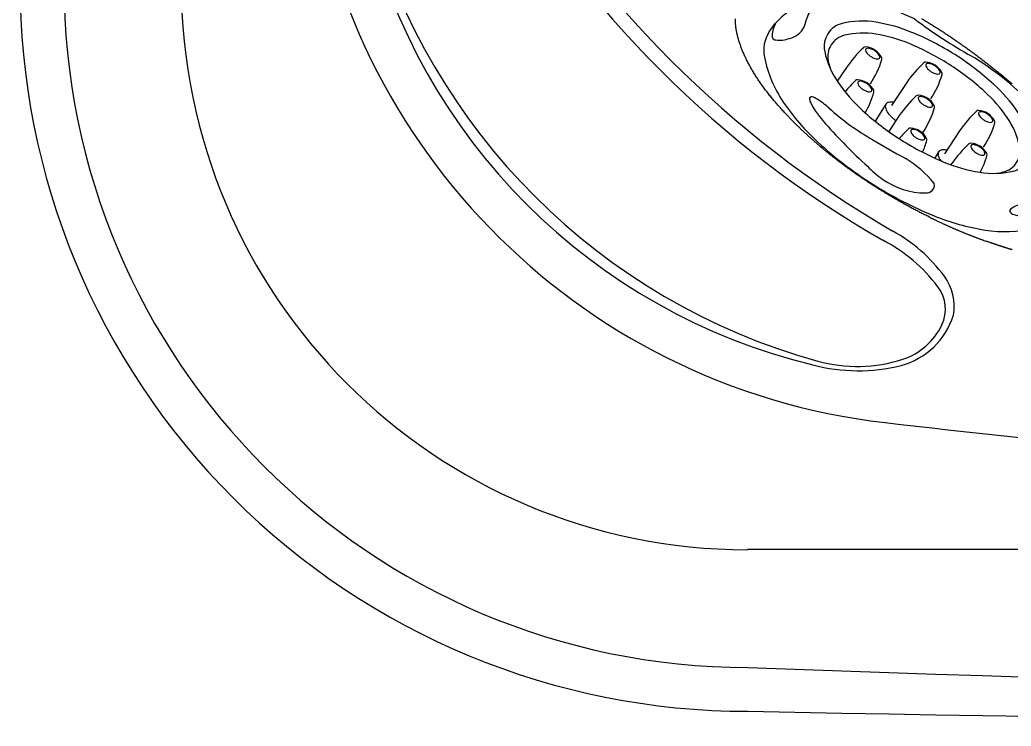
# Model space of a CAD drawing. Extents: x 649 to 723, y 631 to 778.
# Drawn here: x 649.01 to 665.44, y 647.21 to 658.91 of the extents above; entities that cross this region are included whole.
import ezdxf

# ---------------------------------------------------------------- set-up
doc = ezdxf.new("R2010")
doc.units = 0
doc.header["$MEASUREMENT"] = 0
doc.layers.add('1', color=4, linetype='Continuous')
doc.layers.add('204', color=7, linetype='Continuous')

# ---------------------------------------------------------------- blocks, each defined once
blk = doc.blocks.new('GATLING')
at = {"layer": '1', "color": 2}
for p, q in [((1.211, 2.8), (1.382, 2.789)), ((1.211, -2.8), (1.322, -2.794))]:
    blk.add_line(p, q, dxfattribs=at)
at = {"layer": '1', "color": 3}
for p, q in [((1.401, 1.403), (1.124, 1.408)), ((1.235, 0.525), (0.901, 0.523)), ((1.723, 0.425), (1.268, 0.433)), ((1.193, 0.238), (0.877, 0.243)), ((1.034, -0.636), (0.914, -0.635)), ((1.515, -0.74), (1.06, -0.733)), ((0.986, -0.922), (0.964, -0.922))]:
    blk.add_line(p, q, dxfattribs=at)
at = {"layer": '1', "color": 2}
blk.add_lwpolyline([(1.211, 2.8, 0.193348), (0.814, 2.641, 0.100017), (0.355, 1.98, 0.057784), (0.101, 1.139, 0.044332), (0, 0, 0.044332), (0.101, -1.139, 0.057784), (0.355, -1.98, 0.100017), (0.814, -2.641, 0.193348), (1.211, -2.8, 0.193348)], format="xyb", dxfattribs=at)
blk.add_lwpolyline([(2.54, -0.002, 0.043581), (2.47, 0.797, 0.056954), (2.295, 1.387, 0.099412), (1.977, 1.851, 0.195606), (1.705, 1.962, 0.195606), (1.433, 1.851, 0.099412), (1.115, 1.387, 0.056954), (0.94, 0.797, 0.043581), (0.871, -0.002, 0.043581), (0.94, -0.801, 0.056954), (1.115, -1.391, 0.099412), (1.433, -1.855, 0.195606), (1.705, -1.966, 0.195606), (1.977, -1.855, 0.099412), (2.295, -1.391, 0.056954), (2.47, -0.801, 0.043581)], format="xyb", close=True, dxfattribs=at)
at = {"layer": '1', "color": 3}
for points in [[(2.352, -0.002, 0.043581), (2.288, 0.738, 0.056954), (2.126, 1.284, 0.099412), (1.832, 1.714, 0.195606), (1.579, 1.817, 0.195606), (1.327, 1.714, 0.022381), (1.246, 1.628, 0.056954)], [(1.235, 0.525, 0.196601), (1.189, 0.506, 0.099139), (1.135, 0.427, 0.056591), (1.105, 0.326, 0.027173), (1.095, 0.24, 0.043254)], [(1.334, 0.432, 0.093296), (1.282, 0.506, 0.196601), (1.235, 0.525, 0.196601)], [(1.246, -1.632, 0.022381), (1.327, -1.718, 0.195606), (1.579, -1.821, 0.195606), (1.832, -1.718, 0.099412), (2.126, -1.288, 0.056954), (2.288, -0.742, 0.043581), (2.352, -0.002, 0.043581)], [(1.129, -0.734, 0.069632), (1.108, -0.686, 0.107057), (1.071, -0.647, 0.149849), (1.034, -0.636, 0.149849), (0.998, -0.647, 0.107057), (0.961, -0.686, 0.075377), (0.939, -0.738, 0.023026), (0.934, -0.763, 0.062151)]]:
    blk.add_lwpolyline(points, format="xyb", dxfattribs=at)
for points in [[(1.824, 1.023, 0.196744), (1.843, 1.03, 0.0991), (1.865, 1.062, 0.056539), (1.877, 1.103, 0.043208), (1.883, 1.158, 0.043208), (1.878, 1.213, 0.056539), (1.867, 1.254, 0.0991), (1.846, 1.286, 0.196744), (1.827, 1.294, 0.196744), (1.809, 1.286, 0.0991), (1.786, 1.255, 0.056539), (1.774, 1.214, 0.043208), (1.768, 1.159, 0.043208), (1.773, 1.104, 0.056539), (1.784, 1.063, 0.0991), (1.805, 1.031, 0.196744)], [(1.294, 0.841, 0.196744), (1.313, 0.849, 0.0991), (1.335, 0.881, 0.056539), (1.347, 0.921, 0.043208), (1.353, 0.976, 0.043208), (1.349, 1.031, 0.056539), (1.337, 1.072, 0.0991), (1.316, 1.104, 0.196744), (1.297, 1.112, 0.196744), (1.279, 1.105, 0.0991), (1.257, 1.073, 0.056539), (1.244, 1.033, 0.043208), (1.239, 0.978, 0.043208), (1.243, 0.922, 0.056539), (1.254, 0.882, 0.0991), (1.276, 0.849, 0.196744)], [(2.146, 0.045, 0.196744), (2.164, 0.052, 0.0991), (2.187, 0.084, 0.056539), (2.199, 0.125, 0.043208), (2.205, 0.18, 0.043208), (2.2, 0.235, 0.056539), (2.189, 0.276, 0.0991), (2.168, 0.308, 0.196744), (2.149, 0.316, 0.196744), (2.13, 0.308, 0.0991), (2.108, 0.277, 0.056539), (2.096, 0.236, 0.043208), (2.09, 0.181, 0.043208), (2.095, 0.126, 0.056539), (2.106, 0.085, 0.0991), (2.127, 0.053, 0.196744)], [(1.616, -0.143, 0.196744), (1.635, -0.135, 0.0991), (1.657, -0.103, 0.056539), (1.669, -0.063, 0.043208), (1.675, -0.008, 0.043208), (1.671, 0.047, 0.056539), (1.659, 0.088, 0.0991), (1.638, 0.121, 0.196744), (1.619, 0.128, 0.196744), (1.601, 0.121, 0.0991), (1.579, 0.089, 0.056539), (1.566, 0.049, 0.043208), (1.561, -0.006, 0.043208), (1.565, -0.062, 0.056539), (1.576, -0.102, 0.0991), (1.598, -0.135, 0.196744)], [(1.089, -0.327, 0.196744), (1.108, -0.32, 0.0991), (1.13, -0.288, 0.056539), (1.142, -0.247, 0.043208), (1.148, -0.192, 0.043208), (1.144, -0.137, 0.056539), (1.132, -0.096, 0.0991), (1.111, -0.064, 0.196744), (1.093, -0.056, 0.196744), (1.074, -0.063, 0.0991), (1.052, -0.095, 0.056539), (1.039, -0.136, 0.043208), (1.034, -0.191, 0.043208), (1.038, -0.246, 0.056539), (1.049, -0.287, 0.0991), (1.071, -0.319, 0.196744)], [(1.938, -1.12, 0.196744), (1.957, -1.113, 0.0991), (1.979, -1.081, 0.056539), (1.991, -1.041, 0.043208), (1.997, -0.986, 0.043208), (1.993, -0.931, 0.056539), (1.981, -0.89, 0.0991), (1.96, -0.857, 0.196744), (1.941, -0.85, 0.196744), (1.923, -0.857, 0.0991), (1.901, -0.889, 0.056539), (1.888, -0.929, 0.043208), (1.883, -0.984, 0.043208), (1.887, -1.04, 0.056539), (1.898, -1.08, 0.0991), (1.92, -1.113, 0.196744)], [(1.41, -1.303, 0.196744), (1.428, -1.295, 0.0991), (1.451, -1.264, 0.056539), (1.463, -1.223, 0.043208), (1.468, -1.168, 0.043208), (1.464, -1.113, 0.056539), (1.453, -1.072, 0.0991), (1.432, -1.04, 0.196744), (1.413, -1.032, 0.196744), (1.394, -1.039, 0.0991), (1.372, -1.071, 0.056539), (1.36, -1.112, 0.043208), (1.354, -1.167, 0.043208), (1.358, -1.222, 0.056539), (1.37, -1.263, 0.0991), (1.391, -1.295, 0.196744)]]:
    blk.add_lwpolyline(points, format="xyb", close=True, dxfattribs=at)
for centre, radius, start, end in [((1.225, 2.66), 0.077, 120.8909, 197.2751), ((1.536, 2.797), 0.413, 202.7326, 235.2979), ((1.418, 2.303), 0.483, 92.1, 118.7393), ((1.558, 2.728), 0.376, 226.2502, 274.1869), ((2.076, 0.773), 1.655, 98.4951, 107.2413), ((1.852, 1.953), 0.457, 40.5562, 92.6384), ((0.651, 1.614), 0.0347, 15.6536, 133.3005), ((2.023, 0.77), 1.653, 150.3077, 165.1029), ((0.78, 1.478), 0.222, 133.3005, 150.1209), ((-0.724, 1.513), 1.419, 350.9444, 0.7444), ((0.408, 1.546), 0.288, 357.2297, 15.6536), ((1.299, -0.711), 2.117, 75.5631, 87.2483), ((1.816, 1.295), 0.0452, 28.2314, 75.5631), ((1.567, 1.162), 0.328, 330.724, 28.2314), ((10.038, -1.537), 9.993, 164.136, 169.7962), ((4.722, 0.588), 4.105, 170.1534, 182.7294), ((0.769, -0.893), 2.117, 75.5631, 82.494), ((1.286, 1.114), 0.0452, 28.2314, 75.5631), ((1.037, 0.98), 0.328, 330.724, 28.2314), ((1.813, 1.024), 0.0452, 286.5186, 330.724), ((1.424, 2.335), 1.413, 268.376, 286.5186), ((0.894, 2.153), 1.413, 271.4732, 286.5186), ((1.283, 0.842), 0.0452, 286.5186, 330.724), ((21.76, 1.052), 21.149, 181.7867, 183.4512), ((1.621, -1.689), 2.117, 75.5631, 87.2483), ((2.138, 0.317), 0.0452, 28.2314, 75.5631), ((1.889, 0.184), 0.328, 330.724, 28.2314), ((2.098, -0.197), 1.943, 167.2138, 177.1293), ((1.091, -1.877), 2.117, 75.5631, 87.2483), ((1.608, 0.13), 0.0452, 28.2314, 75.5631), ((0.564, -2.061), 2.117, 75.5631, 81.6792), ((1.359, -0.004), 0.328, 330.724, 28.2314), ((1.746, 1.357), 1.413, 268.376, 286.5186), ((2.135, 0.046), 0.0452, 286.5186, 330.724), ((1.376, -0.164), 1.22, 176.9815, 212.3393), ((1.081, -0.055), 0.0452, 28.2314, 75.5631), ((0.832, -0.188), 0.328, 330.724, 28.2314), ((1.605, -0.142), 0.0452, 286.5186, 330.724), ((-1.3, -0.251), 1.95, 341.9435, 0.8708), ((1.216, 1.169), 1.413, 268.376, 286.5186), ((0.69, 0.985), 1.413, 278.1135, 286.5186), ((1.078, -0.326), 0.0452, 286.5186, 330.724), ((0.464, -0.758), 0.132, 206.328, 312.8004), ((1.413, -2.855), 2.117, 75.5631, 87.2483), ((1.93, -0.848), 0.0452, 28.2314, 75.5631), ((0.885, -3.037), 2.117, 75.5631, 87.2483), ((1.681, -0.982), 0.328, 330.724, 28.2314), ((1.401, -1.03), 0.0452, 28.2314, 75.5631), ((1.153, -1.164), 0.328, 330.724, 28.2314), ((1.927, -1.12), 0.0452, 286.5186, 330.724), ((1.538, 0.191), 1.413, 268.376, 286.5186), ((1.01, 0.009), 1.413, 274.4064, 286.5186), ((1.399, -1.302), 0.0452, 286.5186, 330.724), ((0.91, -2.208), 0.09, 148.2013, 201.1912), ((1.579, -2.06), 0.775, 193.4651, 246.5018), ((0.858, -2.176), 0.0292, 65.8579, 148.2013), ((0.506, -2.961), 0.89, 47.2493, 65.8579), ((1.414, -1.969), 0.455, 228.0526, 274.8017), ((-1.889, 14.648), 17.395, 281.0756, 281.9807), ((1.724, -2.678), 0.31, 42.7339, 90.5261), ((1.873, -2.509), 0.0893, 340.7772, 27.6848), ((1.335, -2.659), 0.128, 239.8654, 281.1187)]:
    blk.add_arc(centre, radius, start, end, dxfattribs=at)
at = {"layer": '1', "color": 2}
for centre, radius, start, end in [((1.065, 1.149), 1.67, 65.4841, 79.0713), ((0.899, 1.241), 1.667, 32.6817, 58.9726), ((-1.246, 0.387), 3.958, 7.1716, 26.3033), ((11.006, 0.221), 8.351, 175.468, 183.2308), ((-2.39, -0.341), 5.058, 349.0363, 1.0403), ((-0.2, -0.708), 2.839, 324.0226, 347.8878), ((1.458, -1.963), 0.762, 296.9368, 327.2279), ((0.74, -0.102), 2.753, 282.2017, 292.7059)]:
    blk.add_arc(centre, radius, start, end, dxfattribs=at)
blk = doc.blocks.new('2010PRODIGY')
at = {"layer": '1', "color": 3}
blk.add_line((29.873, 2.676), (12.055, 2.676), dxfattribs=at)
at = {"layer": '1'}
for centre, radius, start, end in [((15.581, 15.582), 10.874, 185.053, 263.4126), ((12.06, 12.06), 12.06, 179.9903, 270.0049), ((36.982, 200.793), 197.318, 263.40893, 265.83911), ((36.967, 1253.81), 1254.057, 268.861989, 271.138011)]:
    blk.add_arc(centre, radius, start, end, dxfattribs=at)
at = {"layer": '1', "color": 3}
for centre, radius, start, end in [((23.491, 23.495), 17.978, 210.1939, 239.8205), ((22.965, 22.972), 17.474, 209.7648, 240.2667), ((16.066, 16.074), 10.665, 195.631, 254.5179), ((15.494, 15.501), 10.045, 193.6195, 256.438), ((12.074, 12.072), 11.346, 180.0604, 269.9239), ((12.055, 12.056), 9.381, 180.0048, 269.9952), ((13.177, 5.616), 2.663, 36.5567, 61.3667), ((13.074, 5.427), 2.669, 36.8456, 62.6915), ((14.652, 6.707), 0.828, 349.4913, 36.7254), ((14.717, 6.658), 0.616, 334.913, 36.8855), ((14.283, 6.924), 1.239, 284.738, 342.7317), ((14.279, 6.877), 1.106, 288.3501, 334.2729), ((13.868, 8.225), 2.515, 255.0446, 287.5458), ((13.888, 8.56), 2.922, 255.1239, 284.0637), ((36.967, 654.345), 654.093, 267.817661, 272.182408)]:
    blk.add_arc(centre, radius, start, end, dxfattribs=at)
at = {"layer": '204', "color": 3, "linetype": 'Continuous'}
for points in [[(12.7, 9.881), (12.67, 9.912, -0.001979), (12.642, 9.943, -0.002002), (12.613, 9.974, -0.002031), (12.585, 10.005, -0.002068), (12.558, 10.036, -0.002105), (12.53, 10.068, -0.002141), (12.504, 10.099, -0.002181), (12.478, 10.13, -0.002227), (12.452, 10.161, -0.002266), (12.427, 10.192, -0.002292), (12.402, 10.223, -0.002323), (12.378, 10.255, -0.002354), (12.354, 10.286, -0.002388), (12.331, 10.317, -0.002422), (12.309, 10.347, -0.002459), (12.287, 10.378, -0.002496), (12.265, 10.409, -0.002537), (12.244, 10.44, -0.002577), (12.224, 10.47, -0.002622), (12.204, 10.501, -0.002666), (12.184, 10.531, -0.002716), (12.165, 10.562, -0.002764), (12.147, 10.592, -0.002818), (12.129, 10.622, -0.00287), (12.112, 10.652, -0.002929), (12.095, 10.682, -0.002987), (12.079, 10.712, -0.003051), (12.063, 10.741, -0.003114), (12.048, 10.771, -0.003184), (12.033, 10.8, -0.003253), (12.019, 10.829, -0.003329), (12.006, 10.858, -0.003404), (11.993, 10.887, -0.003488), (11.98, 10.916, -0.003574), (11.969, 10.944, -0.003641), (11.957, 10.973, -0.003683), (11.947, 11.001, -0.003766), (11.937, 11.029, -0.003872), (11.927, 11.056, -0.003983), (11.918, 11.084, -0.00409), (11.91, 11.111, -0.004207), (11.902, 11.138, -0.004323), (11.895, 11.165, -0.004447), (11.888, 11.191, -0.004571), (11.882, 11.217, -0.004703), (11.877, 11.243, -0.004833), (11.872, 11.269, -0.004973), (11.867, 11.294, -0.00511), (11.864, 11.32, -0.005256), (11.86, 11.345, -0.005399), (11.858, 11.369, -0.005551), (11.856, 11.394, -0.005702), (11.855, 11.418, -0.005862), (11.854, 11.442, -0.006029), (11.854, 11.465, -0.006201)], [(14.94, 11.471, -0.001109), (14.975, 11.45, -0.001093), (15.011, 11.428, -0.001079), (15.047, 11.406, -0.001065), (15.082, 11.384, -0.001052), (15.118, 11.362, -0.001039), (15.153, 11.339, -0.001027), (15.189, 11.317, -0.001014), (15.224, 11.294, -0.001002), (15.26, 11.271, -0.000991), (15.295, 11.247, -0.00098), (15.331, 11.224, -0.000968), (15.366, 11.2, -0.000958), (15.401, 11.177, -0.00095), (15.437, 11.153, -0.000937), (15.472, 11.129, -0.000918), (15.507, 11.104, -0.000907), (15.542, 11.08, -0.000902), (15.577, 11.056, -0.000899), (15.612, 11.031, -0.000896), (15.647, 11.006, -0.000893), (15.681, 10.982, -0.000891), (15.716, 10.957, -0.000888), (15.75, 10.932, -0.000886), (15.785, 10.907, -0.000885), (15.819, 10.881, -0.000883), (15.853, 10.856, -0.000882), (15.887, 10.831, -0.000881), (15.921, 10.805, -0.00088), (15.954, 10.78, -0.000879), (15.988, 10.754, -0.000879), (16.021, 10.728, -0.000879), (16.054, 10.702, -0.000879), (16.088, 10.676, -0.000879), (16.121, 10.65, -0.00088), (16.153, 10.624, -0.00088), (16.186, 10.598, -0.000882), (16.219, 10.572, -0.000883), (16.251, 10.546, -0.000885), (16.283, 10.519, -0.000886), (16.315, 10.493, -0.000888), (16.347, 10.466, -0.000891), (16.379, 10.44, -0.000893), (16.41, 10.413, -0.000896), (16.442, 10.387, -0.000899)], [(13.84, 8.905), (13.814, 8.924, -0.0009), (13.788, 8.942, -0.000903), (13.763, 8.96, -0.000906), (13.737, 8.979, -0.000909), (13.711, 8.997, -0.000913), (13.686, 9.016, -0.000917), (13.661, 9.035, -0.000921), (13.635, 9.053, -0.000926), (13.61, 9.072, -0.00093), (13.585, 9.091, -0.000935), (13.56, 9.11, -0.000939), (13.536, 9.129, -0.000944), (13.511, 9.148, -0.000949), (13.487, 9.167, -0.000955), (13.462, 9.186, -0.00096), (13.438, 9.205, -0.000966), (13.414, 9.224, -0.000971), (13.39, 9.244, -0.000978), (13.366, 9.263, -0.000984), (13.342, 9.282, -0.00099), (13.319, 9.302, -0.000997), (13.295, 9.321, -0.001004), (13.272, 9.341, -0.001011), (13.249, 9.36, -0.001018), (13.226, 9.38, -0.001025), (13.203, 9.399, -0.001032), (13.18, 9.419, -0.001038), (13.157, 9.439, -0.001044), (13.135, 9.459, -0.001051), (13.113, 9.478, -0.001058), (13.09, 9.498, -0.001064), (13.068, 9.518, -0.001071), (13.047, 9.538, -0.001079), (13.025, 9.558, -0.001089), (13.003, 9.578, -0.001094), (12.982, 9.598, -0.001095), (12.961, 9.618, -0.001113), (12.94, 9.638, -0.001145), (12.919, 9.658, -0.001121), (12.898, 9.678, -0.001054), (12.877, 9.698, -0.001173), (12.857, 9.719, -0.001413), (12.836, 9.739, -0.001082), (12.817, 9.759, -0.00037), (12.799, 9.777, -0.001544), (12.777, 9.799, -0.002705), (12.743, 9.834, -0.001341), (12.7, 9.881, -0.000714)], [(15.072, 8.179), (15.04, 8.195, -0.000953), (15.008, 8.211, -0.000952), (14.976, 8.227, -0.000952), (14.944, 8.243, -0.000951), (14.912, 8.259, -0.00095), (14.88, 8.276, -0.000949), (14.848, 8.293, -0.000949), (14.816, 8.309, -0.000948), (14.784, 8.326, -0.000948), (14.753, 8.343, -0.000947), (14.721, 8.36, -0.000947), (14.689, 8.378, -0.000947), (14.658, 8.395, -0.000947), (14.626, 8.413, -0.000948), (14.595, 8.43, -0.000948), (14.564, 8.448, -0.000949), (14.533, 8.466, -0.000949), (14.502, 8.484, -0.00095), (14.471, 8.502, -0.000951), (14.44, 8.52, -0.000952), (14.409, 8.538, -0.000952), (14.378, 8.557, -0.000953), (14.347, 8.575, -0.000955), (14.317, 8.594, -0.000958), (14.286, 8.612, -0.000957), (14.256, 8.631, -0.000953), (14.225, 8.65, -0.000963), (14.195, 8.669, -0.000985), (14.165, 8.688, -0.000959), (14.135, 8.707, -0.000897), (14.105, 8.727, -0.000992), (14.075, 8.746, -0.001186), (14.045, 8.766, -0.000902), (14.016, 8.785, -0.000309), (13.99, 8.803, -0.001278), (13.957, 8.825, -0.002212), (13.906, 8.86, -0.001086), (13.84, 8.905, -0.000576)], [(15.072, 8.179), (15.091, 8.17, 0.000558), (15.109, 8.161, 0.000559), (15.128, 8.151, 0.000559), (15.147, 8.142, 0.000559), (15.165, 8.134, 0.000559), (15.184, 8.125, 0.000559), (15.203, 8.116, 0.000559), (15.221, 8.107, 0.000559), (15.24, 8.098, 0.000559), (15.259, 8.09, 0.00056), (15.278, 8.081, 0.00056), (15.296, 8.072, 0.00056), (15.315, 8.064, 0.00056), (15.334, 8.055, 0.000561), (15.353, 8.047, 0.000561), (15.371, 8.038, 0.000561), (15.39, 8.03, 0.000562), (15.409, 8.022, 0.000562), (15.428, 8.013, 0.000563), (15.447, 8.005, 0.000563), (15.465, 7.997, 0.000564), (15.484, 7.989, 0.000564), (15.503, 7.981, 0.000565), (15.522, 7.973, 0.000566), (15.541, 7.965, 0.000567), (15.559, 7.957, 0.000567), (15.578, 7.949, 0.000568), (15.597, 7.941, 0.000569), (15.616, 7.933, 0.00057), (15.635, 7.926, 0.000571), (15.654, 7.918, 0.000571), (15.672, 7.91, 0.000572), (15.691, 7.903, 0.000573), (15.71, 7.895, 0.000575), (15.729, 7.888, 0.000575), (15.748, 7.88, 0.000573), (15.766, 7.873, 0.000579), (15.785, 7.866, 0.000592), (15.804, 7.858, 0.000576), (15.823, 7.851, 0.000539), (15.841, 7.844, 0.000596), (15.86, 7.837, 0.000712), (15.88, 7.83, 0.000542), (15.898, 7.823, 0.000186), (15.914, 7.817, 0.000767), (15.935, 7.809, 0.001326), (15.968, 7.797, 0.000651), (16.01, 7.782, 0.000346)], [(16.439, 7.641, -0.000417), (16.424, 7.645, -0.000417), (16.409, 7.65, -0.000417), (16.395, 7.654, -0.000417), (16.38, 7.659, -0.000416), (16.365, 7.664, -0.000416), (16.35, 7.668, -0.000416), (16.336, 7.673, -0.000415), (16.321, 7.677, -0.000415), (16.306, 7.682, -0.000415), (16.291, 7.687, -0.000415), (16.277, 7.692, -0.000414), (16.262, 7.696, -0.000414), (16.247, 7.701, -0.000415), (16.232, 7.706, -0.000413), (16.218, 7.711, -0.000411), (16.203, 7.716, -0.000414), (16.188, 7.721, -0.000422), (16.173, 7.726, -0.00041), (16.158, 7.731, -0.000382), (16.144, 7.736, -0.000422), (16.129, 7.741, -0.000503), (16.114, 7.746, -0.000381), (16.099, 7.751, -0.00013), (16.086, 7.755, -0.000538), (16.07, 7.761, -0.000926), (16.044, 7.77, -0.000452), (16.01, 7.782, -0.000239)]]:
    blk.add_lwpolyline(points, format="xyb", dxfattribs=at)
at = {"layer": '1', "rotation": 57.64119726905039}
blk.add_blockref('GATLING', (14.13, 8.727), dxfattribs=at)

msp = doc.modelspace()

# ---------------------------------------------------------------- block references
at = {"layer": '1'}
msp.add_blockref('2010PRODIGY', (649.013, 647.46), dxfattribs=at)

doc.saveas('drawing.dxf')
